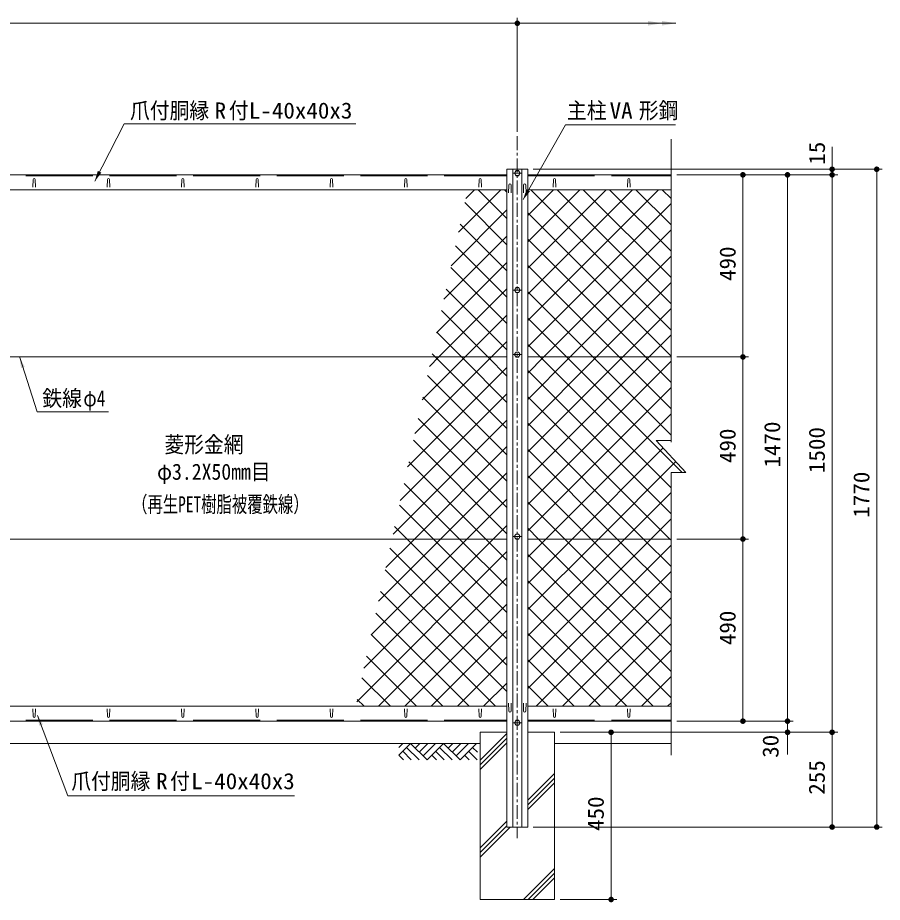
# Model space of a CAD drawing. Units: millimetres, scale not verified. Extents: x -4455 to 4455, y -3150 to 3150.
# Drawn here: x -2861 to -535, y -703 to 1677 of the extents above; entities that cross this region are included whole.
import ezdxf
from ezdxf.enums import TextEntityAlignment as Align

# ---------------------------------------------------------------- set-up
doc = ezdxf.new("R2010")
doc.units = ezdxf.units.MM
doc.header["$LTSCALE"] = 30
doc.linetypes.add('DASHED', pattern=[7.5, 6, -1.5])
doc.linetypes.add('USER1', pattern=[2, 1.25, -0.25, 0.25, -0.25])
for name, color, linetype, lineweight in [('0-0_6文字', 3, 'Continuous', 9), ('0-2_4基礎', 4, 'Continuous', 18), ('0-3_0', 7, 'Continuous', 9), ('0-4_1部材', 3, 'Continuous', 18), ('0-5_SUNPOU', 1, 'Continuous', 18), ('0-6_GL', 7, 'Continuous', 9), ('0-7_中心線', 1, 'USER1', 18), ('0-8_8部品', 7, 'Continuous', 18), ('0-9_5寸法', 1, 'Continuous', 18), ('0-A_2網', 4, 'Continuous', 18)]:
    doc.layers.add(name, color=color, linetype=linetype, lineweight=lineweight)
doc.styles.add('ＭＳ ゴシック', font='')
doc.styles.get('ＭＳ ゴシック').set_extended_font_data('MS Gothic')

# ---------------------------------------------------------------- blocks, each defined once
blk = doc.blocks.new('M1')
at = {"layer": '0-5_SUNPOU'}
blk.add_line((-7.5, 0), (-57.86, 0), dxfattribs=at)
for points in [[(0, 0), (-7.5, 0), (-7.44, 0.94)], [(0, 0), (-7.44, -0.94), (-7.5, 0)], [(0, 0), (-7.44, 0.94), (-7.26, 1.87)], [(0, 0), (-7.26, -1.87), (-7.44, -0.94)], [(0, 0), (-7.26, 1.87), (-6.97, 2.76)], [(0, 0), (-6.97, -2.76), (-7.26, -1.87)], [(0, 0), (-6.97, 2.76), (-6.57, 3.61)], [(0, 0), (-6.57, -3.61), (-6.97, -2.76)], [(0, 0), (-6.57, 3.61), (-6.07, 4.41)], [(0, 0), (-6.07, -4.41), (-6.57, -3.61)], [(0, 0), (-6.07, 4.41), (-5.47, 5.13)], [(0, 0), (-5.47, -5.13), (-6.07, -4.41)], [(0, 0), (-5.47, 5.13), (-4.78, 5.78)], [(0, 0), (-4.78, -5.78), (-5.47, -5.13)], [(0, 0), (-4.78, 5.78), (-4.02, 6.33)], [(0, 0), (-4.02, -6.33), (-4.78, -5.78)], [(0, 0), (-4.02, 6.33), (-3.19, 6.79)], [(0, 0), (-3.19, -6.79), (-4.02, -6.33)], [(0, 0), (-3.19, 6.79), (-2.32, 7.13)], [(0, 0), (-2.32, -7.13), (-3.19, -6.79)], [(0, 0), (-2.32, 7.13), (-1.41, 7.37)], [(0, 0), (-1.41, -7.37), (-2.32, -7.13)], [(0, 0), (-1.41, 7.37), (-0.47, 7.49)], [(0, 0), (-0.47, -7.49), (-1.41, -7.37)], [(0, 0), (-0.47, 7.49), (0.47, 7.49)], [(0, 0), (0.47, -7.49), (-0.47, -7.49)], [(0, 0), (0.47, 7.49), (1.41, 7.37)], [(0, 0), (1.41, 7.37), (2.32, 7.13)], [(0, 0), (2.32, 7.13), (3.19, 6.79)], [(0, 0), (3.19, 6.79), (4.02, 6.33)], [(0, 0), (4.02, 6.33), (4.78, 5.78)], [(0, 0), (4.78, 5.78), (5.47, 5.13)], [(0, 0), (5.47, 5.13), (6.07, 4.41)], [(0, 0), (6.07, 4.41), (6.57, 3.61)], [(0, 0), (6.57, 3.61), (6.97, 2.76)], [(0, 0), (6.97, 2.76), (7.26, 1.87)], [(0, 0), (7.26, 1.87), (7.44, 0.94)], [(0, 0), (7.44, 0.94), (7.5, 0)], [(0, 0), (1.41, -7.37), (0.47, -7.49)], [(0, 0), (2.32, -7.13), (1.41, -7.37)], [(0, 0), (3.19, -6.79), (2.32, -7.13)], [(0, 0), (4.02, -6.33), (3.19, -6.79)], [(0, 0), (4.78, -5.78), (4.02, -6.33)], [(0, 0), (5.47, -5.13), (4.78, -5.78)], [(0, 0), (6.07, -4.41), (5.47, -5.13)], [(0, 0), (6.57, -3.61), (6.07, -4.41)], [(0, 0), (6.97, -2.76), (6.57, -3.61)], [(0, 0), (7.26, -1.87), (6.97, -2.76)], [(0, 0), (7.44, -0.94), (7.26, -1.87)], [(0, 0), (7.5, 0), (7.44, -0.94)]]:
    blk.add_solid(points, dxfattribs=at)
blk = doc.blocks.new('GL-マーク')
at = {"layer": '0-3_0', "color": 1, "lineweight": 18}
for p, q in [((-418.12, -21.21), (-396.91, 0)), ((-418.12, -63.64), (-354.48, 0)), ((-354.48, 0), (-265.86, -88.62)), ((-304.52, 0), (-329.5, -24.98)), ((-262.09, 0), (-308.29, -46.2)), ((-219.67, 0), (-287.08, -67.41)), ((-177.24, 0), (-265.86, -88.62)), ((-177.24, 0), (-88.62, -88.62)), ((-127.28, 0), (-152.26, -24.98)), ((-84.85, 0), (-131.05, -46.19)), ((-42.43, 0), (-109.83, -67.41)), ((0, 0), (-88.62, -88.62)), ((-396.91, -42.43), (-350.71, -88.62)), ((-375.7, -21.21), (-308.29, -88.62)), ((-219.67, -42.43), (-173.47, -88.62)), ((-198.45, -21.21), (-131.05, -88.62)), ((3.77, -88.62), (-42.43, -42.43)), ((4.99, -47.42), (-21.21, -21.21)), ((-418.12, -63.64), (-393.14, -88.62)), ((-240.88, -63.64), (-215.9, -88.62)), ((-38.66, -88.62), (-63.64, -63.64))]:
    blk.add_line(p, q, dxfattribs=at)

msp = doc.modelspace()

# ---------------------------------------------------------------- linework, layer by layer
at = {"layer": '0-0_6文字', "color": 7}
for points in [[(-1951.23, 1391.75), (-2574.75, 1391.75), (-2653.44, 1237.62)], [(-1091.38, 1388.47), (-1387.67, 1388.47), (-1501.2, 1187.92)], [(-2617.16, 616.8), (-2808.3, 616.8), (-2855.73, 762.39)], [(-2116.03, -416.33), (-2726.17, -416.33), (-2807.93, -200.29)]]:
    msp.add_lwpolyline(points, dxfattribs=at)
for points in [[(-2654.34, 1235.84), (-2645.34, 1264.93), (-2636.06, 1260.19)], [(-1502.18, 1186.18), (-1491.94, 1214.86), (-1482.87, 1209.72)], [(-2856.35, 764.29), (-2842.11, 737.38), (-2852.01, 734.15)], [(-2808.64, -198.42), (-2793.15, -224.64), (-2802.89, -228.32)]]:
    msp.add_solid(points, dxfattribs=at)
at = {"layer": '0-2_4基礎', "color": 7, "lineweight": 9}
for p, q in [((-1616.86, -245.71), (-1616.86, -695.71)), ((-1616.86, -245.71), (-1544.86, -245.71)), ((-1488.86, -245.71), (-1416.86, -245.71)), ((-1416.86, -245.71), (-1416.86, -695.71)), ((-1616.86, -695.71), (-1416.86, -695.71))]:
    msp.add_line(p, q, dxfattribs=at)
at = {"layer": '0-2_4基礎'}
for p, q in [((-1616.86, -321.05), (-1544.86, -249.05)), ((-1616.86, -333.55), (-1544.86, -261.55)), ((-1616.86, -346.05), (-1544.86, -274.05)), ((-1488.86, -428.78), (-1416.86, -356.78)), ((-1488.86, -441.28), (-1416.86, -369.28)), ((-1488.86, -453.78), (-1416.86, -381.78)), ((-1616.86, -556.78), (-1544.86, -484.78)), ((-1616.86, -569.28), (-1544.86, -497.28)), ((-1616.86, -581.78), (-1535.8, -500.71)), ((-1499.98, -695.71), (-1416.86, -612.59)), ((-1487.48, -695.71), (-1416.86, -625.09)), ((-1474.98, -695.71), (-1416.86, -637.59))]:
    msp.add_line(p, q, dxfattribs=at)
at = {"layer": '0-4_1部材', "color": 1}
for p, q in [((-1516.86, 1369.55), (-1516.86, 1677.12)), ((-3286.86, 1662.12), (-1546.86, 1662.12)), ((-1512.44, 1662.12), (-1090.29, 1662.12)), ((-1127.79, 1662.12), (-1263.67, 1662.12))]:
    msp.add_line(p, q, dxfattribs=at)
at = {"layer": '0-4_1部材', "color": 4}
for p, q in [((-1103.16, 1349.93), (-1103.16, 534.75)), ((-1143.16, 539.75), (-1063.16, 453.59)), ((-1103.16, 539.75), (-1143.16, 539.75)), ((-1103.16, 453.59), (-1103.16, -307.14)), ((-1103.16, 453.59), (-1063.16, 453.59))]:
    msp.add_line(p, q, dxfattribs=at)
at = {"layer": '0-4_1部材', "color": 7, "lineweight": 9}
for p, q in [((-1544.86, 1269.29), (-1544.86, -500.71)), ((-1544.86, 1269.29), (-1488.86, 1269.29)), ((-1488.86, 1269.29), (-1488.86, -500.71)), ((-3288.86, 1254.29), (-1544.86, 1254.29)), ((-1488.86, 1254.29), (-1103.16, 1254.29)), ((-3288.86, 1214.29), (-1544.86, 1214.29)), ((-1488.86, 1214.29), (-1103.16, 1214.29)), ((-3288.86, 764.29), (-1544.86, 764.29)), ((-1488.86, 764.29), (-1103.16, 764.29)), ((-3288.86, 274.29), (-1544.86, 274.29)), ((-1488.86, 274.29), (-1103.16, 274.29)), ((-3288.86, -175.71), (-1544.86, -175.71)), ((-1488.86, -175.71), (-1103.16, -175.71)), ((-3288.86, -215.71), (-1544.86, -215.71)), ((-1488.86, -215.71), (-1103.16, -215.71)), ((-1544.86, -500.71), (-1488.86, -500.71))]:
    msp.add_line(p, q, dxfattribs=at)
at = {"layer": '0-4_1部材'}
for p, q in [((-1529.36, 1269.29), (-1529.36, -500.71)), ((-1504.36, 1269.29), (-1504.36, -500.71)), ((-2820.61, 1220.79), (-2819.86, 1241.29)), ((-2813.11, 1220.79), (-2813.86, 1241.29)), ((-2620.61, 1220.79), (-2619.86, 1241.29)), ((-2613.11, 1220.79), (-2613.86, 1241.29)), ((-2420.61, 1220.79), (-2419.86, 1241.29)), ((-2413.11, 1220.79), (-2413.86, 1241.29)), ((-2220.61, 1220.79), (-2219.86, 1241.29)), ((-2213.11, 1220.79), (-2213.86, 1241.29)), ((-2020.61, 1220.79), (-2019.86, 1241.29)), ((-2013.11, 1220.79), (-2013.86, 1241.29)), ((-1820.61, 1220.79), (-1819.86, 1241.29)), ((-1813.11, 1220.79), (-1813.86, 1241.29)), ((-1620.61, 1220.79), (-1619.86, 1241.29)), ((-1613.11, 1220.79), (-1613.86, 1241.29)), ((-1420.61, 1220.79), (-1419.86, 1241.29)), ((-1413.11, 1220.79), (-1413.86, 1241.29)), ((-1220.61, 1220.79), (-1219.86, 1241.29)), ((-1213.11, 1220.79), (-1213.86, 1241.29)), ((-1540.61, 1206.24), (-1539.86, 1226.74)), ((-1533.11, 1206.24), (-1533.86, 1226.74)), ((-1500.61, 1206.24), (-1499.86, 1226.74)), ((-1493.11, 1206.24), (-1493.86, 1226.74)), ((-2820.61, -182.21), (-2819.86, -202.71)), ((-2813.11, -182.21), (-2813.86, -202.71)), ((-2620.61, -182.21), (-2619.86, -202.71)), ((-2613.11, -182.21), (-2613.86, -202.71)), ((-2420.61, -182.21), (-2419.86, -202.71)), ((-2413.11, -182.21), (-2413.86, -202.71)), ((-2220.61, -182.21), (-2219.86, -202.71)), ((-2213.11, -182.21), (-2213.86, -202.71)), ((-2020.61, -182.21), (-2019.86, -202.71)), ((-2013.11, -182.21), (-2013.86, -202.71)), ((-1820.61, -182.21), (-1819.86, -202.71)), ((-1813.11, -182.21), (-1813.86, -202.71)), ((-1620.61, -182.21), (-1619.86, -202.71)), ((-1613.11, -182.21), (-1613.86, -202.71)), ((-1540.61, -167.66), (-1539.86, -188.16)), ((-1533.11, -167.66), (-1533.86, -188.16)), ((-1500.61, -167.66), (-1499.86, -188.16)), ((-1493.11, -167.66), (-1493.86, -188.16)), ((-1420.61, -182.21), (-1419.86, -202.71)), ((-1413.11, -182.21), (-1413.86, -202.71)), ((-1220.61, -182.21), (-1219.86, -202.71)), ((-1213.11, -182.21), (-1213.86, -202.71))]:
    msp.add_line(p, q, dxfattribs=at)
at = {"layer": '0-4_1部材', "color": 1, "linetype": 'DASHED'}
for p, q in [((-3288.86, 1251.29), (-1544.86, 1251.29)), ((-1488.86, 1251.29), (-1103.16, 1251.29)), ((-3288.86, -212.71), (-1544.86, -212.71)), ((-1488.86, -212.71), (-1103.16, -212.71))]:
    msp.add_line(p, q, dxfattribs=at)
at = {"layer": '0-4_1部材'}
for centre, start, end in [((-2816.86, 1241.29), 0, 180), ((-2616.86, 1241.29), 0, 180), ((-2416.86, 1241.29), 0, 180), ((-2216.86, 1241.29), 0, 180), ((-2016.86, 1241.29), 0, 180), ((-1816.86, 1241.29), 0, 180), ((-1616.86, 1241.29), 0, 180), ((-1416.86, 1241.29), 0, 180), ((-1216.86, 1241.29), 0, 180), ((-1536.86, 1226.74), 0, 180), ((-1496.86, 1226.74), 0, 180), ((-1536.86, -188.16), 180, 0), ((-1496.86, -188.16), 180, 0), ((-2816.86, -202.71), 180, 0), ((-2616.86, -202.71), 180, 0), ((-2416.86, -202.71), 180, 0), ((-2216.86, -202.71), 180, 0), ((-2016.86, -202.71), 180, 0), ((-1816.86, -202.71), 180, 0), ((-1616.86, -202.71), 180, 0), ((-1416.86, -202.71), 180, 0), ((-1216.86, -202.71), 180, 0)]:
    msp.add_arc(centre, 3, start, end, dxfattribs=at)
at = {"layer": '0-4_1部材', "color": 1}
for points in [[(-1165.29, 1668.37), (-1127.79, 1662.12), (-1165.29, 1655.87)], [(-1127.79, 1668.37), (-1090.29, 1662.12), (-1127.79, 1655.87)]]:
    msp.add_solid(points, dxfattribs=at)
at = {"layer": '0-6_GL'}
for p, q in [((-3216.86, -275.71), (-1616.86, -275.71)), ((-1416.86, -275.71), (-1103.16, -275.71))]:
    msp.add_line(p, q, dxfattribs=at)
at = {"layer": '0-7_中心線'}
msp.add_line((-1516.86, 1358.6), (-1516.86, -530.64), dxfattribs=at)
at = {"layer": '0-8_8部品', "color": 1, "linetype": 'USER1'}
for p, q in [((-1530.3, 1258.74), (-1503.41, 1258.74)), ((-1527, 944.29), (-1506.2, 944.29)), ((-1530.3, 770.72), (-1503.42, 770.72)), ((-1530.3, 280.72), (-1503.42, 280.72)), ((-1530.3, -220.16), (-1503.41, -220.16))]:
    msp.add_line(p, q, dxfattribs=at)
at = {"layer": '0-8_8部品', "color": 3}
for p, q in [((-1522.29, 1254.56), (-1523.11, 1254.56)), ((-1511.44, 1254.56), (-1510.61, 1254.56))]:
    msp.add_line(p, q, dxfattribs=at)
for points in [[(-1509.02, 1258.74), (-1512.94, 1265.53), (-1520.78, 1265.53), (-1524.7, 1258.74), (-1520.78, 1251.95), (-1512.94, 1251.95)], [(-1509.02, 944.29), (-1512.94, 951.08), (-1520.78, 951.08), (-1524.7, 944.29), (-1520.78, 937.5), (-1512.94, 937.5)], [(-1509.03, 770.72), (-1512.95, 777.51), (-1520.79, 777.51), (-1524.71, 770.72), (-1520.79, 763.93), (-1512.95, 763.93)], [(-1509.03, 280.72), (-1512.95, 287.51), (-1520.79, 287.51), (-1524.71, 280.72), (-1520.79, 273.93), (-1512.95, 273.93)], [(-1509.02, -220.16), (-1512.94, -226.95), (-1520.78, -226.95), (-1524.7, -220.16), (-1520.78, -213.37), (-1512.94, -213.37)]]:
    msp.add_lwpolyline(points, close=True, dxfattribs=at)
for centre in [(-1516.86, 1258.74), (-1516.86, 944.29), (-1516.87, 770.72), (-1516.87, 280.72), (-1516.86, -220.16)]:
    msp.add_circle(centre, 6.8, dxfattribs=at)
at = {"layer": '0-9_5寸法'}
for p, q in [((-669.91, 1299.29), (-669.91, 1329.29)), ((-1473.86, 1269.29), (-654.91, 1269.29)), ((-1473.86, 1269.29), (-534.91, 1269.29)), ((-669.91, 1254.29), (-669.91, 1269.29)), ((-1088.16, 1254.29), (-894.91, 1254.29)), ((-1088.16, 1254.29), (-774.91, 1254.29)), ((-1088.16, 1254.29), (-654.91, 1254.29)), ((-1088.16, 1254.29), (-654.91, 1254.29)), ((-549.91, 1239.29), (-549.91, -470.71)), ((-909.91, 1224.29), (-909.91, 794.29)), ((-789.91, 1224.29), (-789.91, -185.71)), ((-669.91, 1224.29), (-669.91, -215.71)), ((-669.91, 1224.29), (-669.91, 1194.29)), ((-1088.16, 764.29), (-894.91, 764.29)), ((-1088.16, 764.29), (-894.91, 764.29)), ((-909.91, 734.29), (-909.91, 304.29)), ((-1088.16, 274.29), (-894.91, 274.29)), ((-1088.16, 274.29), (-894.91, 274.29)), ((-909.91, 244.29), (-909.91, -185.71)), ((-789.91, -185.71), (-789.91, -155.71)), ((-1088.16, -215.71), (-894.91, -215.71)), ((-1088.16, -215.71), (-774.91, -215.71)), ((-1088.16, -215.71), (-774.91, -215.71)), ((-789.91, -215.71), (-789.91, -245.71)), ((-1401.86, -245.71), (-774.91, -245.71)), ((-1401.86, -245.71), (-654.91, -245.71)), ((-1401.86, -245.71), (-654.91, -245.71)), ((-1401.86, -245.71), (-1249.53, -245.71)), ((-1264.53, -275.71), (-1264.53, -665.71)), ((-789.91, -275.71), (-789.91, -305.71)), ((-669.91, -275.71), (-669.91, -470.71)), ((-1473.86, -500.71), (-534.91, -500.71)), ((-1473.86, -500.71), (-654.91, -500.71)), ((-1401.86, -695.71), (-1249.53, -695.71))]:
    msp.add_line(p, q, dxfattribs=at)
at = {"layer": '0-A_2網'}
for p, q in [((-1675.31, 1099.94), (-1560.96, 1214.29)), ((-1655.76, 1190.2), (-1631.67, 1214.29)), ((-1544.86, 1137), (-1622.15, 1214.29)), ((-1544.86, 1207.71), (-1551.44, 1214.29)), ((-1488.86, 1144.97), (-1419.54, 1214.29)), ((-1488.86, 1074.26), (-1348.83, 1214.29)), ((-1488.86, 1003.54), (-1278.12, 1214.29)), ((-1488.86, 932.83), (-1207.41, 1214.29)), ((-1488.86, 862.12), (-1136.7, 1214.29)), ((-1103.16, 836.72), (-1480.73, 1214.29)), ((-1103.16, 907.43), (-1410.02, 1214.29)), ((-1103.16, 978.14), (-1339.31, 1214.29)), ((-1103.16, 1048.85), (-1268.6, 1214.29)), ((-1103.16, 1119.56), (-1197.89, 1214.29)), ((-1103.16, 1190.27), (-1127.18, 1214.29)), ((-1544.86, 1066.29), (-1658.08, 1179.5)), ((-1488.86, 791.41), (-1103.16, 1177.11)), ((-1694.86, 1009.68), (-1544.86, 1159.68)), ((-1103.16, 766.01), (-1488.86, 1151.71)), ((-1544.86, 995.58), (-1670.67, 1121.38)), ((-1445.28, 764.29), (-1103.16, 1106.4)), ((-1714.4, 919.43), (-1544.86, 1088.97)), ((-1544.86, 924.87), (-1683.25, 1063.26)), ((-1374.57, 764.29), (-1103.16, 1035.69)), ((-1733.95, 829.17), (-1544.86, 1018.26)), ((-1544.86, 854.16), (-1695.84, 1005.13)), ((-1242.86, 764.29), (-1488.86, 1010.29)), ((-1303.85, 764.29), (-1103.16, 964.98)), ((-1728.12, 764.29), (-1544.86, 947.54)), ((-1544.86, 783.45), (-1708.43, 947.01)), ((-1313.57, 764.29), (-1488.86, 939.58)), ((-1596.42, 764.29), (-1721.02, 888.89)), ((-1233.14, 764.29), (-1103.16, 894.27)), ((-1657.41, 764.29), (-1544.86, 876.83)), ((-1667.13, 764.29), (-1733.6, 830.77)), ((-1162.43, 764.29), (-1103.16, 823.56)), ((-1586.7, 764.29), (-1544.86, 806.12)), ((-1792.59, 558.39), (-1586.7, 764.29)), ((-1773.05, 648.65), (-1657.41, 764.29)), ((-1753.5, 738.91), (-1728.12, 764.29)), ((-1737.84, 764.29), (-1746.19, 772.64)), ((-1544.86, 571.31), (-1737.84, 764.29)), ((-1544.86, 642.02), (-1667.13, 764.29)), ((-1544.86, 712.74), (-1596.42, 764.29)), ((-1488.86, 720.7), (-1445.28, 764.29)), ((-1488.86, 649.99), (-1374.57, 764.29)), ((-1488.86, 579.28), (-1303.85, 764.29)), ((-1488.86, 508.57), (-1233.14, 764.29)), ((-1488.86, 437.86), (-1162.43, 764.29)), ((-1103.16, 553.88), (-1313.57, 764.29)), ((-1103.16, 624.59), (-1242.86, 764.29)), ((-1488.86, 367.15), (-1103.16, 752.85)), ((-1812.14, 468.13), (-1544.86, 735.41)), ((-1544.86, 500.6), (-1758.78, 714.52)), ((-1103.16, 341.74), (-1488.86, 727.45)), ((-1488.86, 296.44), (-1103.16, 682.14)), ((-1831.69, 377.88), (-1544.86, 664.7)), ((-1544.86, 429.89), (-1771.37, 656.4)), ((-1106.42, 274.29), (-1488.86, 656.74)), ((-1544.86, 359.18), (-1783.96, 598.28)), ((-1851.24, 287.62), (-1544.86, 593.99)), ((-1177.13, 274.29), (-1488.86, 586.02)), ((-1544.86, 288.47), (-1796.54, 540.15)), ((-1104.13, 539.75), (-1103.16, 540.72)), ((-1793.85, 274.29), (-1544.86, 523.28)), ((-1247.84, 274.29), (-1488.86, 515.31)), ((-1601.39, 274.29), (-1809.13, 482.03)), ((-1723.14, 274.29), (-1544.86, 452.57)), ((-1318.55, 274.29), (-1488.86, 444.6)), ((-1672.1, 274.29), (-1821.72, 423.91)), ((-1652.43, 274.29), (-1544.86, 381.86)), ((-1228.17, 274.29), (-1103.16, 399.3)), ((-1742.81, 274.29), (-1834.31, 365.78)), ((-1389.26, 274.29), (-1488.86, 373.89)), ((-1157.46, 274.29), (-1103.16, 328.59)), ((-1813.52, 274.29), (-1846.9, 307.66)), ((-1459.97, 274.29), (-1488.86, 303.18)), ((-1909.88, 16.84), (-1652.43, 274.29)), ((-1890.33, 107.1), (-1723.14, 274.29)), ((-1870.79, 197.36), (-1793.85, 274.29)), ((-1544.86, 5.63), (-1813.52, 274.29)), ((-1544.86, 76.34), (-1742.81, 274.29)), ((-1544.86, 147.05), (-1672.1, 274.29)), ((-1544.86, 217.76), (-1601.39, 274.29)), ((-1488.86, 13.59), (-1228.17, 274.29)), ((-1488.86, -57.12), (-1157.46, 274.29)), ((-1103.16, -82.52), (-1459.97, 274.29)), ((-1103.16, -11.81), (-1389.26, 274.29)), ((-1103.16, 58.9), (-1318.55, 274.29)), ((-1103.16, 129.61), (-1247.84, 274.29)), ((-1103.16, 200.32), (-1177.13, 274.29)), ((-1103.16, 271.03), (-1106.42, 274.29)), ((-1948.98, -163.67), (-1544.86, 240.44)), ((-1544.86, -65.08), (-1859.48, 249.54)), ((-1488.86, -127.83), (-1103.16, 257.88)), ((-1103.16, -153.23), (-1488.86, 232.47)), ((-1544.86, -135.79), (-1872.07, 191.42)), ((-1890.3, -175.71), (-1544.86, 169.73)), ((-1466.04, -175.71), (-1103.16, 187.16)), ((-1151.39, -175.71), (-1488.86, 161.76)), ((-1575.66, -175.71), (-1884.66, 133.29)), ((-1819.59, -175.71), (-1544.86, 99.02)), ((-1395.33, -175.71), (-1103.16, 116.45)), ((-1646.37, -175.71), (-1897.25, 75.17)), ((-1222.1, -175.71), (-1488.86, 91.05)), ((-1748.88, -175.71), (-1544.86, 28.31)), ((-1324.62, -175.71), (-1103.16, 45.74)), ((-1717.08, -175.71), (-1909.84, 17.05)), ((-1292.81, -175.71), (-1488.86, 20.34)), ((-1787.79, -175.71), (-1922.42, -41.08)), ((-1678.17, -175.71), (-1544.86, -42.41)), ((-1253.91, -175.71), (-1103.16, -24.97)), ((-1363.52, -175.71), (-1488.86, -50.37)), ((-1858.5, -175.71), (-1935.01, -99.2)), ((-1607.46, -175.71), (-1544.86, -113.12)), ((-1183.19, -175.71), (-1103.16, -95.68)), ((-1434.23, -175.71), (-1488.86, -121.08)), ((-1929.21, -175.71), (-1947.6, -157.32)), ((-1112.48, -175.71), (-1103.16, -166.39))]:
    msp.add_line(p, q, dxfattribs=at)
for points in [[(-1103.16, 695.3), (-1172.15, 764.29), (-1488.86, 1081)], [(-1073.59, 453.59), (-1384.29, 764.29), (-1488.86, 868.87)], [(-1103.16, 412.46), (-1455, 764.29), (-1488.86, 798.16)], [(-1488.86, 225.73), (-1440.3, 274.29), (-1103.16, 611.43)], [(-1488.86, 155.02), (-1369.59, 274.29), (-1124.37, 519.51)], [(-1488.86, 84.31), (-1298.88, 274.29), (-1090.32, 482.84)], [(-1929.43, -73.42), (-1581.72, 274.29), (-1544.86, 311.15)]]:
    msp.add_lwpolyline(points, dxfattribs=at)

# ---------------------------------------------------------------- block references
at = {"layer": '0-4_1部材'}
msp.add_blockref('M1', (-1516.86, 1662.12), dxfattribs=at)
at = {"layer": '0-6_GL', "xscale": 0.5, "yscale": 0.5}
msp.add_blockref('GL-マーク', (-1626.76, -275.71), dxfattribs=at)
at = {"layer": '0-9_5寸法'}
for p, rotation in [((-669.91, 1269.29), 270), ((-909.91, 1254.29), 90), ((-789.91, 1254.29), 90), ((-669.91, 1254.29), 90), ((-669.91, 1254.29), 90), ((-549.91, 1269.29), 90), ((-909.91, 764.29), 270), ((-909.91, 764.29), 90), ((-909.91, 274.29), 270), ((-909.91, 274.29), 90), ((-909.91, -215.71), 270), ((-789.91, -215.71), 270), ((-789.91, -215.71), 270), ((-669.91, -245.71), 270), ((-1264.53, -245.71), 90), ((-789.91, -245.71), 90), ((-669.91, -245.71), 90), ((-669.91, -500.71), 270), ((-549.91, -500.71), 270), ((-1264.53, -695.71), 270)]:
    msp.add_blockref('M1', p, dxfattribs=dict(at, rotation=rotation))

# ---------------------------------------------------------------- texts
at = {"layer": '0-0_6文字', "style": 'ＭＳ ゴシック'}
for s, height, width, p in [('爪付胴縁  付', 43.33, 0.9, (-2558.81, 1392.67)), ('R', 43.33, 1.05, (-2331.39, 1392.67)), ('L-40x40x3', 43.33, 1.05, (-2239.19, 1392.67)), ('VA', 43.33, 1.05, (-1268.5, 1392.67)), ('菱形金網', 43.33, 0.9, (-2466.3, 494)), ('φ3.2X50mm目', 43.3, 0.9, (-2486.12, 420.8)), ('（再生PET樹脂被覆鉄線）', 43.3, 0.7, (-2553.46, 333.1)), ('爪付胴縁  付', 43.33, 0.9, (-2716.88, -411.8)), ('R', 43.33, 1.05, (-2488.72, -411.8)), ('L-40x40x3', 43.33, 1.05, (-2394.3, -411.8))]:
    msp.add_text(s, height=height, dxfattribs=dict(at, width=width)).set_placement(p, align=Align.BOTTOM_LEFT)
at = {"layer": '0-4_1部材', "style": 'ＭＳ ゴシック'}
for s, width, p in [('主柱', 0.9, (-1383.1, 1392.83)), ('形鋼', 0.9, (-1189.88, 1392.83)), ('鉄線', 0.9, (-2794.72, 618.38)), ('φ4', 0.8, (-2684.39, 618.38))]:
    msp.add_text(s, height=43.33, dxfattribs=dict(at, width=width)).set_placement(p, align=Align.BOTTOM_LEFT)
at = {"layer": '0-9_5寸法', "color": 3, "style": 'ＭＳ ゴシック', "width": 1.05}
for s, p in [('15', (-676.16, 1281.59)), ('490', (-916.59, 968.79)), ('1470', (-796.59, 466.79)), ('1500', (-676.59, 451.79)), ('490', (-916.59, 478.79)), ('1770', (-556.59, 331.79)), ('490', (-916.59, -11.21)), ('30', (-800.98, -314.34)), ('255', (-676.59, -413.71)), ('450', (-1271.2, -511.21))]:
    msp.add_text(s, height=43.33, rotation=90, dxfattribs=at).set_placement(p, align=Align.BOTTOM_LEFT)

doc.saveas('drawing.dxf')
